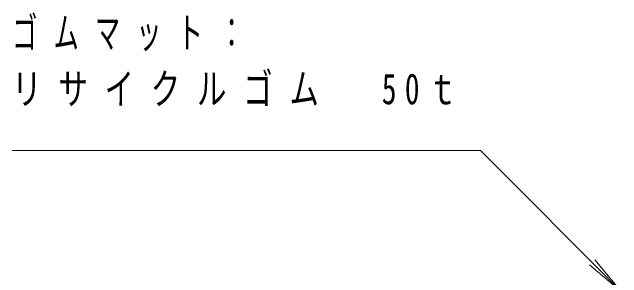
# Model space of a CAD drawing. Units: millimetres on the paper. Extents: x -365 to 0, y 0 to 257.
# Drawn here: x -81.73 to -38.23, y 136.05 to 154.99 of the extents above; entities that cross this region are included whole.
import ezdxf

# ---------------------------------------------------------------- set-up
doc = ezdxf.new("R2010")
doc.units = ezdxf.units.MM
doc.layers.add('LY_1', color=7, linetype='Continuous', lineweight=13)
doc.styles.add('ＭＳ ゴシック', font='')
doc.styles.get('ＭＳ ゴシック').set_extended_font_data('MS Gothic')

msp = doc.modelspace()

# ---------------------------------------------------------------- linework, layer by layer
at = {"layer": 'LY_1'}
for p, q in [((-81.727, 145.128), (-48.307, 145.128)), ((-48.307, 145.128), (-38.233, 135.038)), ((-38.233, 135.038), (-40.16, 137.338)), ((-38.233, 135.038), (-40.53, 136.969))]:
    msp.add_line(p, q, dxfattribs=at)

# ---------------------------------------------------------------- texts
at = {"layer": 'LY_1', "char_height": 2.199, "attachment_point": 1, "style": 'ＭＳ ゴシック'}
for s, insert in [('\\T1.64;\\W0.6;ゴムマット：', (-81.727, 154.628)), ('\\T1.64;\\W0.6;ゴムマット：', (-81.727, 154.628)), ('\\T1.64;\\W0.6;ゴムマット：', (-81.727, 154.628)), ('\\T1.64;\\W0.6;ゴムマット：', (-81.727, 154.628)), ('\\T1.64;\\W0.6;ゴムマット：', (-81.727, 154.628)), ('\\T1.64;\\W0.6;ゴムマット：', (-81.727, 154.628)), ('\\T1.64;\\W0.6;ゴムマット：', (-81.727, 154.628)), ('\\T1.64;\\W0.6;ゴムマット：', (-81.727, 154.628)), ('\\T1.57;\\W0.7;リサイクルゴム\u300050ｔ', (-81.727, 150.628)), ('\\T1.57;\\W0.7;リサイクルゴム\u300050ｔ', (-81.727, 150.628)), ('\\T1.57;\\W0.7;リサイクルゴム\u300050ｔ', (-81.727, 150.628)), ('\\T1.57;\\W0.7;リサイクルゴム\u300050ｔ', (-81.727, 150.628)), ('\\T1.57;\\W0.7;リサイクルゴム\u300050ｔ', (-81.727, 150.628)), ('\\T1.57;\\W0.7;リサイクルゴム\u300050ｔ', (-81.727, 150.628)), ('\\T1.57;\\W0.7;リサイクルゴム\u300050ｔ', (-81.727, 150.628)), ('\\T1.57;\\W0.7;リサイクルゴム\u300050ｔ', (-81.727, 150.628))]:
    msp.add_mtext(s, dxfattribs=dict(at, insert=insert))

doc.saveas('drawing.dxf')
